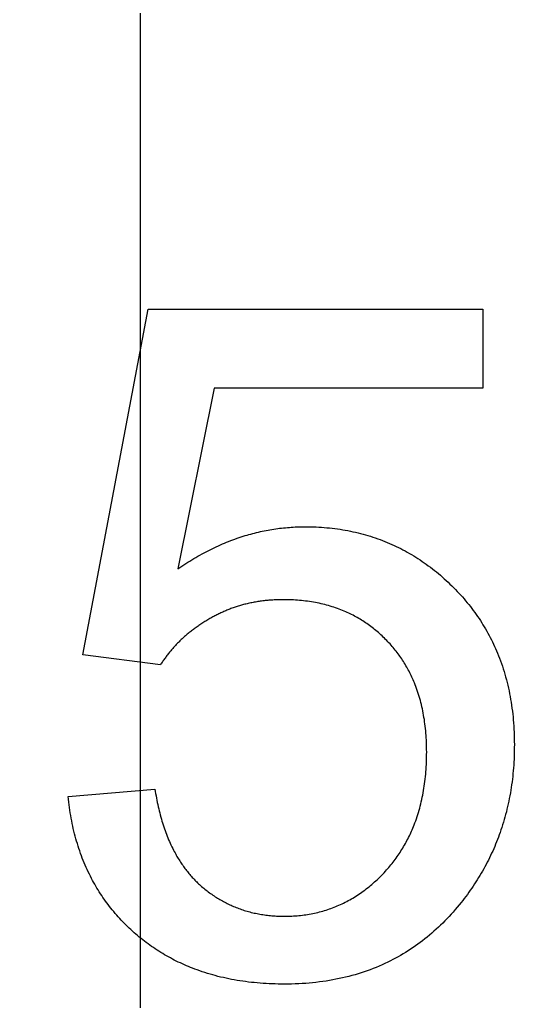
# Model space of a CAD drawing. Extents: x -140 to 139, y -60 to 60.
# Drawn here: x -60.539 to -58.333, y -1.628 to 2.751 of the extents above; entities that cross this region are included whole.
import ezdxf

# ---------------------------------------------------------------- set-up
doc = ezdxf.new("R2010")
doc.units = 0
doc.layers.add('CUT', color=1, linetype='Continuous')
doc.layers.add('ENGRAVE', color=5, linetype='Continuous')

msp = doc.modelspace()

# ---------------------------------------------------------------- linework, layer by layer
at = {"layer": 'CUT', "color": 1}
msp.add_lwpolyline([(-92, -20), (-68, -20), (-67.182, -19.9587), (-66.3877, -19.8375), (-65.621, -19.6403), (-64.886, -19.3713), (-64.1867, -19.0344), (-63.5271, -18.6337), (-62.9113, -18.1732), (-62.3431, -17.6569), (-61.8268, -17.0887), (-61.3663, -16.4729), (-60.9656, -15.8133), (-60.6287, -15.114), (-60.3597, -14.379), (-60.1625, -13.6123), (-60.0413, -12.818), (-60, -12), (-60, 12)], dxfattribs=at)
at = {"layer": 'ENGRAVE', "color": 5}
for points in [[(-60.2568, -0.0819), (-59.9662, 1.4591)], [(-59.9662, 1.4591), (-58.4744, 1.4591)], [(-58.4744, 1.4591), (-58.4744, 1.1071)], [(-59.6716, 1.1071), (-59.8332, 0.3008)], [(-58.4744, 1.1071), (-59.6716, 1.1071)], [(-59.8332, 0.3008), (-59.8243, 0.3069), (-59.8154, 0.3129), (-59.8065, 0.3189), (-59.7976, 0.3248), (-59.7886, 0.3305), (-59.7797, 0.3361), (-59.7707, 0.3417), (-59.7617, 0.3471), (-59.7527, 0.3524), (-59.7437, 0.3576), (-59.7347, 0.3627), (-59.7256, 0.3678), (-59.7166, 0.3727), (-59.7075, 0.3775), (-59.6984, 0.3822), (-59.6893, 0.3868), (-59.6802, 0.3913), (-59.6711, 0.3957), (-59.6619, 0.4), (-59.6527, 0.4043), (-59.6436, 0.4084), (-59.6344, 0.4124), (-59.6252, 0.4163), (-59.616, 0.4201), (-59.6068, 0.4237), (-59.5976, 0.4273), (-59.5883, 0.4308), (-59.5789, 0.4342), (-59.5695, 0.4376), (-59.5601, 0.4408), (-59.5507, 0.4439), (-59.5417, 0.4468), (-59.533, 0.4495), (-59.5245, 0.452), (-59.5162, 0.4544), (-59.5079, 0.4567), (-59.4995, 0.4589), (-59.4911, 0.4611), (-59.4825, 0.4633), (-59.474, 0.4653), (-59.4654, 0.4672), (-59.4569, 0.4691), (-59.4484, 0.4709), (-59.4399, 0.4726), (-59.4313, 0.4742), (-59.4227, 0.4757), (-59.4141, 0.4771), (-59.4055, 0.4785), (-59.3969, 0.4798), (-59.3883, 0.481), (-59.3797, 0.4821), (-59.371, 0.4831), (-59.3624, 0.4841), (-59.3537, 0.4849), (-59.345, 0.4857), (-59.3363, 0.4864), (-59.3276, 0.4871), (-59.3189, 0.4876), (-59.3102, 0.4881), (-59.3014, 0.4884), (-59.2927, 0.4887), (-59.2839, 0.4889), (-59.2751, 0.489), (-59.2664, 0.4891)], [(-59.2664, 0.4891), (-59.254, 0.4889), (-59.2417, 0.4887), (-59.2294, 0.4884), (-59.2172, 0.488), (-59.205, 0.4874), (-59.1929, 0.4867), (-59.1809, 0.4858), (-59.1689, 0.4847), (-59.157, 0.4836), (-59.1452, 0.4823), (-59.1334, 0.4808), (-59.1217, 0.4793), (-59.11, 0.4776), (-59.0984, 0.4757), (-59.0869, 0.4738), (-59.0754, 0.4717), (-59.064, 0.4694), (-59.0526, 0.467), (-59.0413, 0.4645), (-59.0301, 0.4619), (-59.0189, 0.4591), (-59.0078, 0.4561), (-58.9968, 0.4531), (-58.9858, 0.4499), (-58.9749, 0.4465), (-58.964, 0.4431), (-58.9532, 0.4395), (-58.9425, 0.4357), (-58.9318, 0.4318), (-58.9211, 0.4278), (-58.9105, 0.4236), (-58.9001, 0.4194), (-58.8899, 0.415), (-58.8797, 0.4106), (-58.8697, 0.406), (-58.8598, 0.4013), (-58.8498, 0.3965), (-58.8399, 0.3915), (-58.8301, 0.3864), (-58.8203, 0.3812), (-58.8106, 0.3759), (-58.8009, 0.3704), (-58.7914, 0.3648), (-58.7818, 0.359), (-58.7723, 0.3531), (-58.7629, 0.3471), (-58.7536, 0.341), (-58.7442, 0.3347), (-58.735, 0.3284), (-58.7258, 0.3218), (-58.7167, 0.3152), (-58.7076, 0.3084), (-58.6986, 0.3015), (-58.6897, 0.2944), (-58.6808, 0.2873), (-58.6719, 0.28), (-58.6631, 0.2726), (-58.6544, 0.265), (-58.6458, 0.2573), (-58.6372, 0.2495), (-58.6286, 0.2415), (-58.6202, 0.2334), (-58.6118, 0.2252), (-58.6033, 0.2169)], [(-58.6033, 0.2169), (-58.5955, 0.2088), (-58.5877, 0.2006), (-58.58, 0.1925), (-58.5724, 0.1842), (-58.5649, 0.1759), (-58.5576, 0.1675), (-58.5504, 0.159), (-58.5433, 0.1504), (-58.5363, 0.1418), (-58.5294, 0.1331), (-58.5227, 0.1243), (-58.5161, 0.1155), (-58.5095, 0.1066), (-58.5032, 0.0977), (-58.4969, 0.0887), (-58.4907, 0.0796), (-58.4847, 0.0704), (-58.4788, 0.0612), (-58.473, 0.0519), (-58.4673, 0.0425), (-58.4617, 0.0331), (-58.4563, 0.0236), (-58.451, 0.014), (-58.4458, 0.0044), (-58.4406, -0.0054), (-58.4356, -0.0152), (-58.4308, -0.025), (-58.4261, -0.0349), (-58.4215, -0.0446), (-58.4171, -0.0545), (-58.4127, -0.0646), (-58.4083, -0.0752), (-58.4039, -0.0862), (-58.3994, -0.0978), (-58.395, -0.1095), (-58.3907, -0.1214), (-58.3866, -0.1333), (-58.3827, -0.1451), (-58.379, -0.157), (-58.3755, -0.169), (-58.372, -0.1811), (-58.3687, -0.1933), (-58.3656, -0.2056), (-58.3626, -0.218), (-58.3597, -0.2304), (-58.357, -0.2429), (-58.3544, -0.2556), (-58.352, -0.2683), (-58.3497, -0.281), (-58.3476, -0.2939), (-58.3456, -0.3069), (-58.3438, -0.3199), (-58.3421, -0.333), (-58.3406, -0.3462), (-58.3392, -0.3595), (-58.3379, -0.3729), (-58.3368, -0.3863), (-58.3358, -0.3999), (-58.335, -0.4135), (-58.3344, -0.4272), (-58.3339, -0.4411), (-58.3336, -0.455), (-58.3334, -0.469), (-58.3332, -0.4829)], [(-59.3646, 0.1637), (-59.3704, 0.1637), (-59.3761, 0.1636), (-59.3818, 0.1635), (-59.3876, 0.1634), (-59.3932, 0.1632), (-59.3989, 0.1629), (-59.4046, 0.1627), (-59.4102, 0.1623), (-59.4158, 0.162), (-59.4214, 0.1616), (-59.427, 0.1611), (-59.4326, 0.1606), (-59.4381, 0.1601), (-59.4437, 0.1595), (-59.4492, 0.1589), (-59.4547, 0.1582), (-59.4601, 0.1575), (-59.4656, 0.1567), (-59.471, 0.1559), (-59.4764, 0.1551), (-59.4818, 0.1542), (-59.4872, 0.1533), (-59.4926, 0.1523), (-59.4979, 0.1513), (-59.5032, 0.1503), (-59.5085, 0.1492), (-59.5138, 0.148), (-59.5191, 0.1468), (-59.5244, 0.1456), (-59.5297, 0.1443), (-59.535, 0.143), (-59.54, 0.1417), (-59.545, 0.1403), (-59.5497, 0.139), (-59.5545, 0.1376), (-59.5591, 0.1363), (-59.5639, 0.1348), (-59.5686, 0.1333), (-59.5733, 0.1318), (-59.578, 0.1303), (-59.5827, 0.1287), (-59.5874, 0.127), (-59.592, 0.1254), (-59.5966, 0.1237), (-59.6012, 0.1219), (-59.6058, 0.1202), (-59.6104, 0.1183), (-59.615, 0.1165), (-59.6195, 0.1146), (-59.6241, 0.1127), (-59.6286, 0.1107), (-59.6331, 0.1087), (-59.6376, 0.1067), (-59.642, 0.1046), (-59.6465, 0.1025), (-59.6509, 0.1004), (-59.6554, 0.0982), (-59.6598, 0.096), (-59.6642, 0.0937), (-59.6685, 0.0914), (-59.6729, 0.0891), (-59.6772, 0.0867), (-59.6816, 0.0843), (-59.6859, 0.0819)], [(-58.9021, -0.0184), (-58.9073, -0.0132), (-58.9126, -0.008), (-58.9178, -0.0028), (-58.9231, 0.0023), (-58.9285, 0.0073), (-58.9339, 0.0122), (-58.9394, 0.0171), (-58.9449, 0.0218), (-58.9505, 0.0265), (-58.9561, 0.0311), (-58.9618, 0.0356), (-58.9675, 0.04), (-58.9732, 0.0444), (-58.979, 0.0487), (-58.9849, 0.0529), (-58.9908, 0.057), (-58.9967, 0.0611), (-59.0027, 0.065), (-59.0088, 0.0689), (-59.0148, 0.0727), (-59.021, 0.0765), (-59.0271, 0.0801), (-59.0334, 0.0837), (-59.0397, 0.0872), (-59.046, 0.0907), (-59.0524, 0.094), (-59.0589, 0.0973), (-59.0653, 0.1004), (-59.0716, 0.1035), (-59.078, 0.1065), (-59.0847, 0.1094), (-59.0916, 0.1124), (-59.0989, 0.1154), (-59.1066, 0.1185), (-59.1144, 0.1215), (-59.1223, 0.1244), (-59.1302, 0.1272), (-59.1381, 0.1299), (-59.146, 0.1324), (-59.154, 0.1348), (-59.1621, 0.1372), (-59.1702, 0.1394), (-59.1784, 0.1416), (-59.1867, 0.1437), (-59.195, 0.1456), (-59.2034, 0.1475), (-59.2118, 0.1492), (-59.2203, 0.1509), (-59.2289, 0.1524), (-59.2375, 0.1539), (-59.2462, 0.1552), (-59.2549, 0.1565), (-59.2637, 0.1576), (-59.2726, 0.1587), (-59.2815, 0.1596), (-59.2905, 0.1605), (-59.2996, 0.1613), (-59.3087, 0.1619), (-59.3178, 0.1625), (-59.3271, 0.1629), (-59.3364, 0.1632), (-59.3458, 0.1634), (-59.3552, 0.1636), (-59.3646, 0.1637)], [(-59.6859, 0.0819), (-59.6905, 0.0792), (-59.6951, 0.0766), (-59.6996, 0.074), (-59.7042, 0.0713), (-59.7087, 0.0686), (-59.7131, 0.0659), (-59.7175, 0.0631), (-59.7219, 0.0604), (-59.7263, 0.0576), (-59.7306, 0.0547), (-59.7349, 0.0519), (-59.7392, 0.049), (-59.7434, 0.0461), (-59.7476, 0.0432), (-59.7518, 0.0402), (-59.7559, 0.0372), (-59.76, 0.0342), (-59.7641, 0.0312), (-59.7682, 0.0281), (-59.7722, 0.0251), (-59.7761, 0.0219), (-59.7801, 0.0188), (-59.784, 0.0156), (-59.7879, 0.0125), (-59.7917, 0.0093), (-59.7955, 0.006), (-59.7993, 0.0028), (-59.8031, -0.0005), (-59.8068, -0.0039), (-59.8106, -0.0073), (-59.8142, -0.0106), (-59.8178, -0.014), (-59.8212, -0.0172), (-59.8245, -0.0204), (-59.8278, -0.0236), (-59.831, -0.0268), (-59.8342, -0.0301), (-59.8374, -0.0334), (-59.8406, -0.0367), (-59.8437, -0.0401), (-59.8469, -0.0434), (-59.85, -0.0468), (-59.853, -0.0502), (-59.8561, -0.0536), (-59.8591, -0.0571), (-59.8621, -0.0606), (-59.865, -0.064), (-59.8679, -0.0676), (-59.8708, -0.0711), (-59.8737, -0.0747), (-59.8766, -0.0783), (-59.8794, -0.0819), (-59.8822, -0.0855), (-59.8849, -0.0891), (-59.8876, -0.0928), (-59.8904, -0.0965), (-59.893, -0.1002), (-59.8957, -0.104), (-59.8983, -0.1077), (-59.9009, -0.1115), (-59.9034, -0.1153), (-59.906, -0.1192), (-59.9085, -0.123), (-59.911, -0.1269)], [(-58.7241, -0.5157), (-58.7242, -0.5049), (-58.7244, -0.4941), (-58.7246, -0.4834), (-58.7249, -0.4728), (-58.7254, -0.4622), (-58.726, -0.4517), (-58.7267, -0.4414), (-58.7275, -0.4311), (-58.7284, -0.4209), (-58.7294, -0.4107), (-58.7305, -0.4007), (-58.7317, -0.3907), (-58.7331, -0.3808), (-58.7345, -0.371), (-58.736, -0.3612), (-58.7377, -0.3516), (-58.7394, -0.342), (-58.7413, -0.3325), (-58.7433, -0.3231), (-58.7453, -0.3137), (-58.7475, -0.3044), (-58.7498, -0.2952), (-58.7522, -0.2861), (-58.7547, -0.2771), (-58.7573, -0.2683), (-58.76, -0.2595), (-58.7628, -0.2507), (-58.7658, -0.2418), (-58.7689, -0.2329), (-58.7722, -0.2242), (-58.7754, -0.2157), (-58.7785, -0.2078), (-58.7815, -0.2006), (-58.7844, -0.1939), (-58.7872, -0.1875), (-58.7901, -0.1812), (-58.7931, -0.1748), (-58.7962, -0.1684), (-58.7995, -0.1619), (-58.8028, -0.1555), (-58.8061, -0.1491), (-58.8095, -0.1429), (-58.813, -0.1367), (-58.8165, -0.1306), (-58.8202, -0.1245), (-58.8238, -0.1184), (-58.8276, -0.1124), (-58.8314, -0.1065), (-58.8353, -0.1006), (-58.8393, -0.0947), (-58.8433, -0.0889), (-58.8474, -0.0832), (-58.8516, -0.0775), (-58.8559, -0.0719), (-58.8602, -0.0663), (-58.8645, -0.0608), (-58.869, -0.0553), (-58.8735, -0.0499), (-58.8781, -0.0445), (-58.8828, -0.0392), (-58.8875, -0.0339), (-58.8924, -0.0287), (-58.8972, -0.0236), (-58.9021, -0.0184)], [(-59.911, -0.1269), (-60.2568, -0.0819)], [(-58.9083, -1.0478), (-58.9032, -1.042), (-58.8981, -1.0363), (-58.893, -1.0305), (-58.8881, -1.0247), (-58.8832, -1.0188), (-58.8784, -1.0129), (-58.8737, -1.0069), (-58.8691, -1.0009), (-58.8645, -0.9948), (-58.86, -0.9886), (-58.8556, -0.9824), (-58.8512, -0.9762), (-58.847, -0.9699), (-58.8427, -0.9635), (-58.8386, -0.9571), (-58.8346, -0.9507), (-58.8306, -0.9441), (-58.8267, -0.9376), (-58.8228, -0.931), (-58.8191, -0.9243), (-58.8154, -0.9176), (-58.8118, -0.9108), (-58.8082, -0.904), (-58.8047, -0.8971), (-58.8013, -0.8901), (-58.798, -0.8831), (-58.7947, -0.876), (-58.7916, -0.8691), (-58.7886, -0.8622), (-58.7856, -0.8553), (-58.7827, -0.848), (-58.7796, -0.8402), (-58.7764, -0.8318), (-58.7731, -0.8228), (-58.7698, -0.8134), (-58.7666, -0.804), (-58.7635, -0.7946), (-58.7607, -0.7853), (-58.7579, -0.7759), (-58.7553, -0.7665), (-58.7528, -0.757), (-58.7503, -0.7473), (-58.748, -0.7376), (-58.7458, -0.7278), (-58.7436, -0.7179), (-58.7416, -0.708), (-58.7397, -0.6979), (-58.738, -0.6878), (-58.7363, -0.6777), (-58.7347, -0.6674), (-58.7332, -0.6571), (-58.7319, -0.6467), (-58.7306, -0.6362), (-58.7295, -0.6256), (-58.7285, -0.6149), (-58.7275, -0.6042), (-58.7267, -0.5934), (-58.726, -0.5826), (-58.7254, -0.5716), (-58.7249, -0.5606), (-58.7246, -0.5494), (-58.7244, -0.5382), (-58.7242, -0.527), (-58.7241, -0.5157)], [(-58.3332, -0.4829), (-58.3334, -0.496), (-58.3336, -0.5091), (-58.3338, -0.5222), (-58.3342, -0.5352), (-58.3347, -0.5481), (-58.3354, -0.5609), (-58.3362, -0.5737), (-58.3372, -0.5864), (-58.3382, -0.5991), (-58.3394, -0.6117), (-58.3407, -0.6243), (-58.3422, -0.6368), (-58.3437, -0.6492), (-58.3454, -0.6616), (-58.3472, -0.6739), (-58.3491, -0.6862), (-58.3511, -0.6984), (-58.3533, -0.7106), (-58.3556, -0.7227), (-58.358, -0.7347), (-58.3606, -0.7467), (-58.3632, -0.7586), (-58.366, -0.7705), (-58.3689, -0.7823), (-58.372, -0.794), (-58.3751, -0.8057), (-58.3784, -0.8173), (-58.3819, -0.829), (-58.3854, -0.8406), (-58.3891, -0.8522), (-58.3929, -0.8636), (-58.3967, -0.8747), (-58.4006, -0.8855), (-58.4044, -0.896), (-58.4084, -0.9063), (-58.4124, -0.9165), (-58.4166, -0.9268), (-58.4209, -0.9371), (-58.4253, -0.9474), (-58.4298, -0.9576), (-58.4345, -0.9677), (-58.4392, -0.9778), (-58.444, -0.9878), (-58.449, -0.9978), (-58.454, -1.0077), (-58.4592, -1.0176), (-58.4645, -1.0275), (-58.4698, -1.0372), (-58.4753, -1.047), (-58.4809, -1.0567), (-58.4866, -1.0663), (-58.4924, -1.0759), (-58.4984, -1.0854), (-58.5044, -1.0949), (-58.5105, -1.1043), (-58.5168, -1.1137), (-58.5231, -1.123), (-58.5296, -1.1323), (-58.5361, -1.1415), (-58.5428, -1.1507), (-58.5496, -1.1598), (-58.5566, -1.1689), (-58.5636, -1.1779), (-58.5706, -1.1869)], [(-60.3223, -0.7142), (-59.9355, -0.6814)], [(-59.9355, -0.6814), (-59.9339, -0.6915), (-59.9323, -0.7015), (-59.9306, -0.7114), (-59.9288, -0.7213), (-59.9269, -0.7311), (-59.925, -0.7407), (-59.923, -0.7503), (-59.9209, -0.7597), (-59.9187, -0.7691), (-59.9165, -0.7784), (-59.9142, -0.7876), (-59.9118, -0.7967), (-59.9093, -0.8057), (-59.9068, -0.8147), (-59.9042, -0.8235), (-59.9016, -0.8322), (-59.8988, -0.8409), (-59.896, -0.8495), (-59.8931, -0.8579), (-59.8902, -0.8663), (-59.8871, -0.8747), (-59.884, -0.8829), (-59.8808, -0.891), (-59.8776, -0.899), (-59.8743, -0.9069), (-59.871, -0.9147), (-59.8675, -0.9224), (-59.8639, -0.9303), (-59.8601, -0.9382), (-59.8562, -0.9459), (-59.8525, -0.9533), (-59.849, -0.9601), (-59.8458, -0.966), (-59.8429, -0.9713), (-59.8401, -0.9763), (-59.8372, -0.9812), (-59.8343, -0.9862), (-59.8312, -0.9913), (-59.828, -0.9964), (-59.8248, -1.0015), (-59.8216, -1.0065), (-59.8184, -1.0115), (-59.8151, -1.0163), (-59.8118, -1.0211), (-59.8084, -1.0259), (-59.805, -1.0306), (-59.8016, -1.0352), (-59.7981, -1.0399), (-59.7946, -1.0444), (-59.791, -1.049), (-59.7874, -1.0534), (-59.7838, -1.0579), (-59.7801, -1.0622), (-59.7764, -1.0666), (-59.7726, -1.0708), (-59.7688, -1.0751), (-59.765, -1.0792), (-59.7611, -1.0834), (-59.7572, -1.0874), (-59.7533, -1.0915), (-59.7493, -1.0954), (-59.7452, -1.0993), (-59.7411, -1.1032), (-59.737, -1.1071)], [(-60.0276, -1.322), (-60.0352, -1.3151), (-60.0427, -1.3082), (-60.0501, -1.3012), (-60.0575, -1.2942), (-60.0647, -1.2871), (-60.0719, -1.2799), (-60.0789, -1.2727), (-60.0858, -1.2654), (-60.0926, -1.258), (-60.0994, -1.2505), (-60.106, -1.243), (-60.1126, -1.2355), (-60.119, -1.2278), (-60.1254, -1.2201), (-60.1316, -1.2123), (-60.1378, -1.2045), (-60.1438, -1.1966), (-60.1498, -1.1886), (-60.1556, -1.1806), (-60.1614, -1.1725), (-60.167, -1.1644), (-60.1726, -1.1561), (-60.1781, -1.1478), (-60.1835, -1.1394), (-60.1887, -1.131), (-60.1939, -1.1224), (-60.199, -1.1139), (-60.204, -1.1053), (-60.2088, -1.0968), (-60.2135, -1.0882), (-60.2182, -1.0793), (-60.2229, -1.0702), (-60.2277, -1.0606), (-60.2325, -1.0506), (-60.2373, -1.0404), (-60.242, -1.0302), (-60.2465, -1.0199), (-60.2508, -1.0096), (-60.2551, -0.9993), (-60.2591, -0.9889), (-60.2631, -0.9784), (-60.267, -0.9678), (-60.2708, -0.9571), (-60.2744, -0.9463), (-60.2779, -0.9355), (-60.2813, -0.9245), (-60.2846, -0.9135), (-60.2878, -0.9024), (-60.2908, -0.8913), (-60.2938, -0.88), (-60.2966, -0.8687), (-60.2993, -0.8573), (-60.3018, -0.8458), (-60.3043, -0.8343), (-60.3066, -0.8226), (-60.3088, -0.8109), (-60.311, -0.7991), (-60.3129, -0.7872), (-60.3148, -0.7752), (-60.3165, -0.7632), (-60.3181, -0.751), (-60.3196, -0.7388), (-60.321, -0.7265), (-60.3223, -0.7142)], [(-59.3585, -1.2483), (-59.3503, -1.2482), (-59.3421, -1.248), (-59.334, -1.2478), (-59.3259, -1.2475), (-59.3179, -1.2471), (-59.3099, -1.2466), (-59.3019, -1.246), (-59.294, -1.2452), (-59.2861, -1.2444), (-59.2782, -1.2435), (-59.2704, -1.2425), (-59.2627, -1.2414), (-59.2549, -1.2402), (-59.2472, -1.2389), (-59.2396, -1.2375), (-59.232, -1.2361), (-59.2244, -1.2345), (-59.2169, -1.2328), (-59.2094, -1.231), (-59.2019, -1.2292), (-59.1945, -1.2272), (-59.1871, -1.2251), (-59.1798, -1.223), (-59.1725, -1.2207), (-59.1652, -1.2184), (-59.158, -1.216), (-59.1508, -1.2134), (-59.1437, -1.2108), (-59.1366, -1.2081), (-59.1296, -1.2053), (-59.1225, -1.2024), (-59.1155, -1.1993), (-59.1085, -1.1962), (-59.1014, -1.1929), (-59.0943, -1.1895), (-59.0873, -1.186), (-59.0804, -1.1824), (-59.0734, -1.1787), (-59.0666, -1.1749), (-59.0598, -1.171), (-59.053, -1.1671), (-59.0462, -1.163), (-59.0395, -1.1588), (-59.0329, -1.1545), (-59.0263, -1.1501), (-59.0197, -1.1456), (-59.0131, -1.141), (-59.0066, -1.1364), (-59.0002, -1.1316), (-58.9938, -1.1267), (-58.9874, -1.1217), (-58.9811, -1.1166), (-58.9748, -1.1114), (-58.9685, -1.1061), (-58.9623, -1.1007), (-58.9561, -1.0953), (-58.95, -1.0897), (-58.9439, -1.084), (-58.9379, -1.0782), (-58.9319, -1.0723), (-58.9259, -1.0663), (-58.92, -1.0602), (-58.9141, -1.054), (-58.9083, -1.0478)], [(-59.737, -1.1071), (-59.7322, -1.1113), (-59.7273, -1.1155), (-59.7224, -1.1197), (-59.7175, -1.1238), (-59.7126, -1.1279), (-59.7076, -1.1318), (-59.7026, -1.1357), (-59.6976, -1.1395), (-59.6925, -1.1433), (-59.6874, -1.147), (-59.6823, -1.1506), (-59.6771, -1.1541), (-59.6719, -1.1576), (-59.6667, -1.1611), (-59.6615, -1.1644), (-59.6562, -1.1677), (-59.6509, -1.1709), (-59.6455, -1.1741), (-59.6402, -1.1772), (-59.6348, -1.1802), (-59.6294, -1.1832), (-59.6239, -1.1861), (-59.6184, -1.1889), (-59.6129, -1.1917), (-59.6073, -1.1944), (-59.6018, -1.197), (-59.5962, -1.1996), (-59.5905, -1.2021), (-59.5849, -1.2045), (-59.5793, -1.2069), (-59.5736, -1.2092), (-59.5677, -1.2114), (-59.5618, -1.2137), (-59.5557, -1.2159), (-59.5496, -1.218), (-59.5434, -1.2201), (-59.5372, -1.2221), (-59.531, -1.224), (-59.5248, -1.2258), (-59.5185, -1.2276), (-59.5122, -1.2293), (-59.5059, -1.2309), (-59.4995, -1.2324), (-59.4931, -1.2339), (-59.4867, -1.2353), (-59.4802, -1.2366), (-59.4738, -1.2379), (-59.4672, -1.2391), (-59.4607, -1.2402), (-59.4541, -1.2412), (-59.4475, -1.2422), (-59.4408, -1.2431), (-59.4341, -1.2439), (-59.4274, -1.2447), (-59.4207, -1.2454), (-59.4139, -1.246), (-59.4071, -1.2465), (-59.4002, -1.247), (-59.3933, -1.2474), (-59.3864, -1.2477), (-59.3795, -1.2479), (-59.3725, -1.2481), (-59.3655, -1.2482), (-59.3585, -1.2483)], [(-58.5706, -1.1869), (-58.5794, -1.1977), (-58.5882, -1.2084), (-58.5971, -1.219), (-58.6061, -1.2295), (-58.6152, -1.2397), (-58.6245, -1.2498), (-58.6338, -1.2597), (-58.6432, -1.2694), (-58.6527, -1.279), (-58.6623, -1.2884), (-58.672, -1.2976), (-58.6818, -1.3067), (-58.6917, -1.3156), (-58.7017, -1.3243), (-58.7118, -1.3329), (-58.7219, -1.3413), (-58.7322, -1.3496), (-58.7426, -1.3577), (-58.753, -1.3656), (-58.7636, -1.3733), (-58.7742, -1.3809), (-58.785, -1.3883), (-58.7958, -1.3956), (-58.8068, -1.4027), (-58.8179, -1.4096), (-58.829, -1.4164), (-58.8403, -1.423), (-58.8515, -1.4294), (-58.8628, -1.4356), (-58.8742, -1.4416), (-58.8858, -1.4476), (-58.8978, -1.4534), (-58.9102, -1.4593), (-58.923, -1.4651), (-58.936, -1.4708), (-58.9492, -1.4763), (-58.9624, -1.4816), (-58.9756, -1.4867), (-58.9889, -1.4915), (-59.0023, -1.4962), (-59.0159, -1.5007), (-59.0296, -1.505), (-59.0434, -1.5091), (-59.0573, -1.513), (-59.0713, -1.5167), (-59.0854, -1.5202), (-59.0996, -1.5236), (-59.114, -1.5267), (-59.1284, -1.5297), (-59.143, -1.5325), (-59.1577, -1.535), (-59.1724, -1.5374), (-59.1873, -1.5396), (-59.2023, -1.5416), (-59.2175, -1.5434), (-59.2327, -1.5451), (-59.248, -1.5465), (-59.2634, -1.5478), (-59.279, -1.5488), (-59.2947, -1.5496), (-59.3105, -1.5502), (-59.3264, -1.5506), (-59.3424, -1.5509), (-59.3585, -1.5512)], [(-59.3585, -1.5512), (-59.3722, -1.551), (-59.3859, -1.5508), (-59.3996, -1.5505), (-59.4132, -1.5501), (-59.4267, -1.5495), (-59.44, -1.5488), (-59.4533, -1.548), (-59.4665, -1.547), (-59.4797, -1.5458), (-59.4927, -1.5446), (-59.5056, -1.5432), (-59.5185, -1.5417), (-59.5313, -1.5401), (-59.544, -1.5383), (-59.5566, -1.5364), (-59.5691, -1.5344), (-59.5816, -1.5322), (-59.5939, -1.5299), (-59.6062, -1.5275), (-59.6184, -1.5249), (-59.6305, -1.5222), (-59.6425, -1.5194), (-59.6545, -1.5164), (-59.6663, -1.5134), (-59.6779, -1.5102), (-59.6895, -1.5069), (-59.7011, -1.5034), (-59.7128, -1.4997), (-59.7245, -1.4958), (-59.736, -1.4919), (-59.7473, -1.4879), (-59.7579, -1.484), (-59.7678, -1.4802), (-59.7772, -1.4765), (-59.7862, -1.4728), (-59.7951, -1.469), (-59.8041, -1.465), (-59.8131, -1.461), (-59.8222, -1.4568), (-59.8312, -1.4525), (-59.8402, -1.4481), (-59.849, -1.4437), (-59.8577, -1.4391), (-59.8664, -1.4345), (-59.875, -1.4298), (-59.8836, -1.4249), (-59.8922, -1.42), (-59.9006, -1.415), (-59.909, -1.4099), (-59.9174, -1.4047), (-59.9256, -1.3994), (-59.9338, -1.394), (-59.942, -1.3885), (-59.9501, -1.3829), (-59.9581, -1.3773), (-59.9661, -1.3715), (-59.974, -1.3656), (-59.9819, -1.3597), (-59.9896, -1.3536), (-59.9973, -1.3475), (-60.005, -1.3412), (-60.0126, -1.3348), (-60.0201, -1.3284), (-60.0276, -1.322)]]:
    msp.add_lwpolyline(points, dxfattribs=at)

doc.saveas('drawing.dxf')
